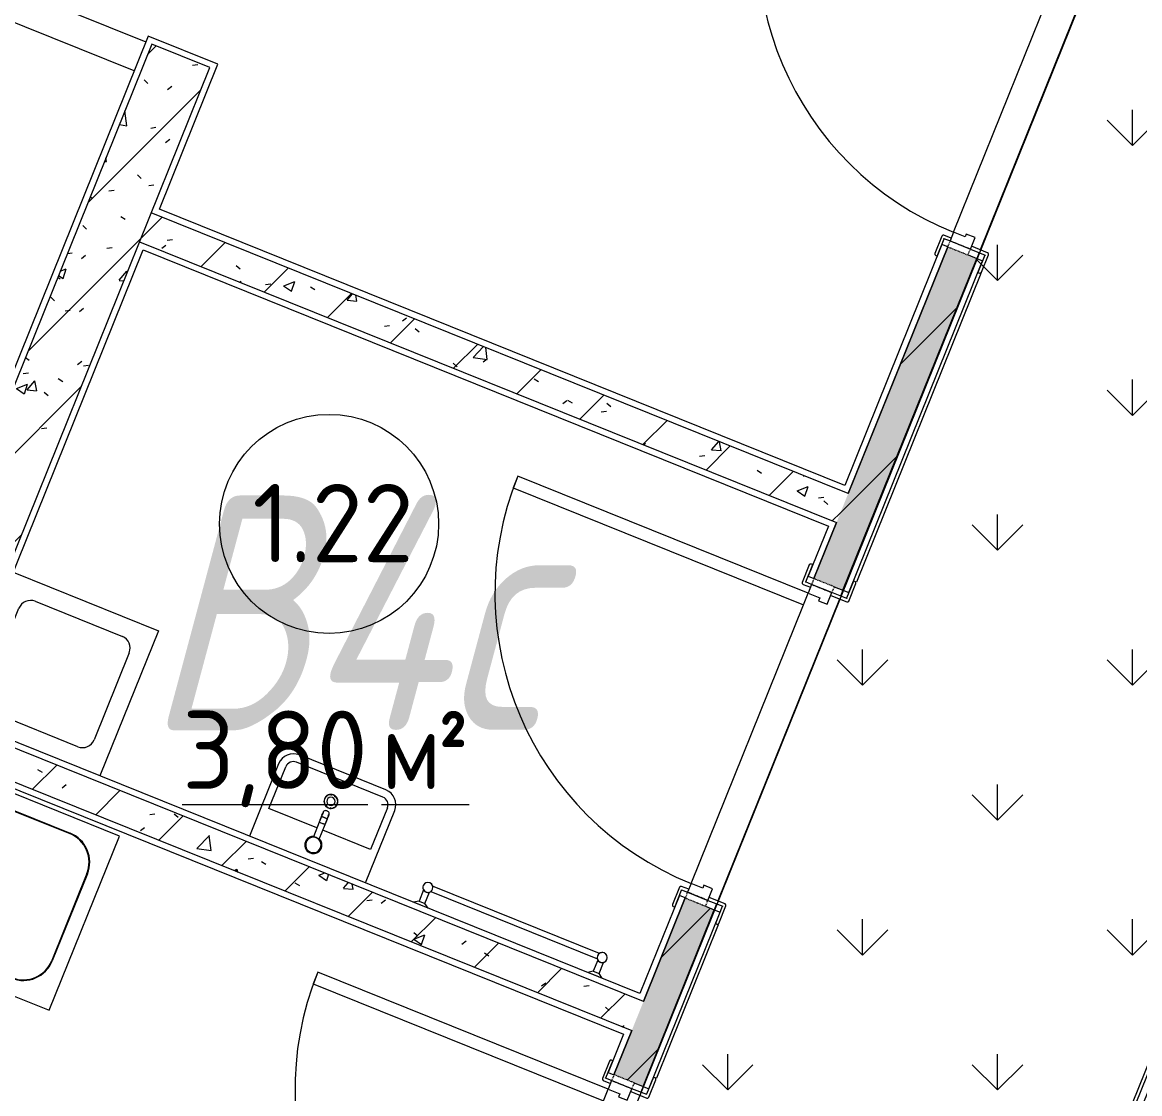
# Model space of a CAD drawing. Header units: millimetres. Extents: x -584918 to 2941280, y 3000189 to 4229862.
# Drawn here: x -426739 to -423170, y 3684594 to 3688016 of the extents above; entities that cross this region are included whole.
import ezdxf

# ---------------------------------------------------------------- set-up
doc = ezdxf.new("R2010")
doc.units = ezdxf.units.MM
doc.linetypes.add('ASVP_Невидимые', pattern=[5, 3, -2])
for name, color, linetype, lineweight in [('Двери', 7, 'Continuous', 0), ('Марки помещений', 7, 'Continuous', 0), ('Обобщенные модели', 7, 'Continuous', 0), ('Перекрытие', 7, 'Continuous', 0), ('Сантехника', 7, 'Continuous', 0), ('Стены внутренние', 7, 'Continuous', 0), ('Стены несущие', 7, 'Continuous', 0), ('Стены отделка', 7, 'Continuous', 0), ('экспертиза ДУ категории', 1, 'Continuous', 0), ('экспертиза условные обозначения', 1, 'Continuous', 0)]:
    doc.layers.add(name, color=color, linetype=linetype, lineweight=lineweight)
doc.styles.add('GOST Common_2', font='', dxfattribs={"height": 500})
doc.styles.add('GOST Common_3', font='', dxfattribs={"width": 0.9, "height": 500})
doc.styles.add('mytext', font='isocpeur.ttf', dxfattribs={"width": 0.8, "oblique": 14.999978})
doc.styles.get('GOST Common_2').set_extended_font_data('GOST Common')
doc.styles.get('GOST Common_3').set_extended_font_data('GOST Common')
pattern_1 = [(45, (-437515.92, 3663725.22), (-141.4214, 141.4214), [])]
pattern_2 = [(50, (-437515.92, 3663725.22), (364.368, -31.8783), [38.1, -419.1]), (355, (-437515.92, 3663725.2), (-70.486, 382.1133), [30.48, -335.28]), (100.451, (-437485.56, 3663722.56), (293.885, 350.2334), [32.38, -356.18]), (46.184, (-437515.92, 3663826.8), (542.1585, -84.086), [57.15, -628.65]), (96.636, (-437470.74, 3663819.8), (474.805, 494.855), [48.57, -534.27]), (351.184, (-437515.9, 3663826.8), (474.81, 494.85), [45.72, -502.92]), (21, (-437465.12, 3663801.42), (303.2285, -204.5305), [38.1, -419.1]), (326, (-437465.12, 3663801.4), (123.604, 368.376), [30.48, -335.28]), (71.451, (-437439.86, 3663784.37), (426.834, 163.8427), [32.38, -356.18]), (37.5, (-437515.92, 3663725.22), (6.17665, 169.11015), [16.764, -314.452, 16.764, -323.596, -336.55]), (37.5, (-437515.92, 3663725.22), (6.17665, 169.11015), [-671.576, 16.764, -319.786]), (7.5, (-437515.92, 3663725.22), (133.6389, 200.3615), [16.764, -177.292, 16.764, -306.832, -128.27]), (7.5, (-437515.92, 3663725.22), (133.6389, 200.3615), [-517.652, 16.764, -111.506]), (327.5, (-437629.21, 3663725.22), (271.1818, -11.45836), [16.764, -110.236, 16.764, -379.476, -525.78]), (327.5, (-437629.21, 3663725.22), (271.1818, -11.45836), [-523.24, 16.764, -509.016]), (317.5, (-437680, 3663725.22), (296.2585, 50.8528), [16.764, -148.336, 16.764, -246.38, -373.38]), (317.5, (-437680, 3663725.22), (296.2585, 50.8528), [-428.244, 16.764, -356.616])]

# ---------------------------------------------------------------- blocks, each defined once
blk = doc.blocks.new('VK_02_Мойка - Рукомойник-V180-АР Этаж 01')
at = {"layer": 'Сантехника', "color": 9, "true_color": 0xe1b7aa}
for p, q in [((-200, 0), (-200, -249)), ((200, -249), (200, 0)), ((-175, -249), (-175, -105)), ((-175, -105), (-9.9, -105)), ((9.9, -105), (175, -105)), ((175, -105), (175, -249)), ((-149, -275), (149, -275)), ((-149, -300), (149, -300))]:
    blk.add_line(p, q, dxfattribs=at)
for centre, radius, start, end in [((-149, -249), 51, 180, 270), ((-149, -249), 26, 180, 270), ((149, -249), 26, 270, 360), ((149, -249), 51, 270, 360)]:
    blk.add_arc(centre, radius, start, end, dxfattribs=at)
blk = doc.blocks.new('МС_03-03_Смеситель_Однокрановый - МС_03-03_Смеситель_Однокрановый-V181-АР Этаж 01')
at = {"layer": 'Сантехника', "color": 253, "true_color": 0xaaaaaa}
for p, q in [((-10, -24.6), (-10, -74.6)), ((10, -74.6), (10, -24.6)), ((-10, -74.6), (-10, -94.6)), ((-10, -74.6), (-10, -80.8)), ((-10, -83.3), (-10, -98.3)), ((-10, -94.6), (-9.9, -94.6)), ((10, -94.6), (10, -74.6)), ((10, -80.8), (10, -74.6)), ((10, -98.3), (10, -83.3)), ((-10, -108.1), (-10, -109.9)), ((10, -109.9), (10, -108.1))]:
    blk.add_line(p, q, dxfattribs=at)
at = {"layer": 'Сантехника', "color": 253, "true_color": 0xaaaaaa, "flags": 128}
for points in [[(-10, -83.3), (-10, -82), (-10, -80.8)], [(-10, -80.8), (-10, -82), (-10, -83.3)], [(9.9, -94.6), (9.5, -94.6), (8.9, -94.6), (8.1, -94.6), (7.1, -94.6), (5.9, -94.6), (4.5, -94.6), (3.1, -94.6), (1.6, -94.6), (0, -94.6), (-1.6, -94.6), (-3.1, -94.6), (-4.5, -94.6), (-5.9, -94.6), (-7.1, -94.6), (-8.1, -94.6), (-8.9, -94.6), (-9.5, -94.6), (-9.9, -94.6), (-10, -94.6)], [(-10, -108.1), (-10, -104.4), (-10, -98.3)], [(-10, -98.3), (-10, -104.4), (-10, -108.1)], [(-7, -104.8), (-8.1, -105.7), (-9.1, -107), (-9.8, -108.4), (-10, -109.9)], [(10, -109.9), (9.8, -108.4), (9.1, -107)], [(10, -80.8), (10, -82), (10, -83.3)], [(10, -83.3), (10, -82), (10, -80.8)], [(10, -98.3), (10, -104.4), (10, -108.1)], [(10, -108.1), (10, -104.4), (10, -98.3)], [(-10, -109.9), (-9.8, -111.5), (-9.1, -112.9), (-8.1, -114.2), (-6.7, -115.3), (-5, -116.2), (-3.1, -116.8), (-1, -117.2), (1, -117.2), (3.1, -116.8), (5, -116.2), (6.7, -115.3), (8.1, -114.2), (9.1, -112.9), (9.8, -111.5), (10, -109.9)]]:
    blk.add_lwpolyline(points, dxfattribs=at)
at = {"layer": 'Сантехника', "color": 253, "true_color": 0xaaaaaa}
for radius, start, end in [(27.5, 360, 180), (27.5, 165, 180), (27.5, 180, 248.3704), (27.5, 180, 198.023), (27.5, 146.1073, 156.6878), (24.5, 360, 180), (24.5, 180, 360), (27.5, 101.9769, 138.0229), (27.5, 83.3119, 96.6877), (27.5, 41.9768, 75), (27.5, 23.3117, 36.6875), (27.5, 0, 18.0226), (27.5, 203.3122, 216.688), (27.5, 221.9771, 248.4991), (27.5, 291.6291, 360), (27.5, 291.5009, 318.0232), (27.5, 323.3125, 336.6883), (27.5, 345, 360)]:
    blk.add_arc((0, 0), radius, start, end, dxfattribs=at)
for points, knots in [([(10, -24.6), (9.8, -24.6), (9.5, -24.6), (9, -24.7), (8.6, -24.8), (8.4, -24.9), (8, -25), (7.4, -25.1), (6.7, -25.3), (6.2, -25.4), (5.9, -25.4), (5.4, -25.5), (4.7, -25.6), (3.7, -25.8), (2.6, -25.9), (0.8, -26), (-0.8, -26), (-2.5, -25.9), (-3.5, -25.8), (-4.4, -25.7), (-5, -25.6), (-5.5, -25.5), (-5.9, -25.4), (-6.2, -25.4), (-6.4, -25.3), (-6.6, -25.3), (-7, -25.2), (-7.5, -25.1), (-8, -25), (-8.3, -24.9), (-8.6, -24.8), (-8.8, -24.8), (-9.1, -24.7), (-9.4, -24.6), (-9.7, -24.6), (-9.9, -24.6), (-10, -24.6)], [-1, -1, -1, -1, -0.958333, -0.916667, -0.895833, -0.885417, -0.875, -0.833333, -0.791667, -0.78125, -0.770833, -0.75, -0.708333, -0.666667, -0.611111, -0.555556, -0.444444, -0.388889, -0.333333, -0.305556, -0.277778, -0.25, -0.236111, -0.222222, -0.215278, -0.208333, -0.194444, -0.166667, -0.138889, -0.125, -0.111111, -0.097222, -0.083333, -0.055556, -0.027778, 0, 0, 0, 0]), ([(-9.9, -74.6), (-9.8, -74.6), (-9.5, -74.5), (-8.9, -74.5), (-8.1, -74.4), (-7.1, -74.4), (-5.5, -74.3), (-2.2, -74.2), (3.3, -74.2), (7.7, -74.4), (9.4, -74.5), (9.8, -74.6), (9.9, -74.6)], [0.05, 0.05, 0.05, 0.05, 0.1, 0.15, 0.2, 0.25, 0.3, 0.4, 0.6, 0.8, 0.9, 0.95, 0.95, 0.95, 0.95])]:
    blk.add_open_spline(points, degree=3, knots=knots, dxfattribs=at)
blk = doc.blocks.new('МС_03-04_Сифон_Бутылочный - Для умывальника_Гофрированный выпуск_DN1-V182-АР Этаж 01')
at = {"layer": 'Сантехника', "color": 253, "true_color": 0xaaaaaa}
for radius, start, end in [(22.5, 0, 180), (22.5, 180, 0), (21.5, 0, 180), (21.5, 180, 0), (20, 158.285, 164.9916), (13.3, 0, 180), (13.3, 180, 0), (20, 15.0084, 21.715), (20, 195.0084, 201.715), (20, 338.285, 344.9916)]:
    blk.add_arc((0, 0), radius, start, end, dxfattribs=at)
blk = doc.blocks.new('VM_Ванная моечная 1-секционная - ГхШ 600х530-V187-АР Этаж 01')
at = {"layer": 'Сантехника', "color": 9, "true_color": 0xe1b7aa}
for p, q in [((-300, -5), (-300, 0)), ((300, 0), (300, -5)), ((-300, -5), (-300, -630)), ((-300, -5), (300, -5)), ((300, -630), (300, -5)), ((-150, -50), (150, -50)), ((-150, -52), (150, -52)), ((125, -150), (129.6, -135.9)), ((130.4, -134.9), (141.8, -126.6)), ((142.6, -126.2), (157.4, -126.2)), ((158.2, -126.6), (169.6, -134.9)), ((170.4, -135.9), (175, -150)), ((-250, -480), (-250, -150)), ((-248, -480), (-248, -150)), ((129.6, -164.1), (125, -150)), ((141.8, -173.4), (130.4, -165.1)), ((157.4, -173.8), (142.6, -173.8)), ((169.6, -165.1), (158.2, -173.4)), ((175, -150), (170.4, -164.1)), ((248, -150), (248, -480)), ((250, -150), (250, -480)), ((150, -578), (-150, -578)), ((150, -580), (-150, -580)), ((-300, -630), (300, -630))]:
    blk.add_line(p, q, dxfattribs=at)
at = {"layer": 'Сантехника', "color": 9, "true_color": 0xe1b7aa, "flags": 128}
for points in [[(-25, -30), (-24.5, -27.1), (-23.1, -24.3), (-20.8, -21.7), (-17.7, -19.4), (-13.9, -17.5), (-9.6, -16.1), (-4.9, -15.3), (0, -15), (4.9, -15.3), (9.6, -16.1), (13.9, -17.5), (17.7, -19.4), (20.8, -21.7), (23.1, -24.3), (24.5, -27.1), (25, -30)], [(25, -30), (24.5, -32.9), (23.1, -35.7), (20.8, -38.3), (17.7, -40.6), (13.9, -42.5), (9.6, -43.9), (4.9, -44.7), (0, -45), (-4.9, -44.7), (-9.6, -43.9), (-13.9, -42.5), (-17.7, -40.6), (-20.8, -38.3), (-23.1, -35.7), (-24.5, -32.9), (-25, -30)]]:
    blk.add_lwpolyline(points, dxfattribs=at)
at = {"layer": 'Сантехника', "color": 9, "true_color": 0xe1b7aa}
for centre, radius, start, end in [((-150, -150), 100, 90, 180), ((-150, -150), 98, 90, 180), ((150, -150), 100, 360, 90), ((150, -150), 98, 0, 90), ((150, -150), 25, 0, 180), ((150, -150), 25, 180, 360), ((-150, -480), 100, 180, 270), ((-150, -480), 98, 180, 270), ((150, -480), 98, 270, 0), ((150, -480), 100, 270, 0)]:
    blk.add_arc(centre, radius, start, end, dxfattribs=at)
blk = doc.blocks.new('VK_02_Поддон_ПУИ_без крана - VK_02_Поддон_ПУИ_без крана-1185868-АР Этаж 01')
at = {"layer": 'Сантехника', "color": 9, "true_color": 0xe1b7aa}
for p, q in [((-250, -500), (-250, 0)), ((-150, -60), (150, -60)), ((-190, -400), (-190, -100)), ((190, -100), (190, -400)), ((150, -440), (-150, -440)), ((250, -500), (-250, -500))]:
    blk.add_line(p, q, dxfattribs=at)
for centre, start, end in [((-150, -100), 90, 180), ((150, -100), 360, 90), ((-150, -400), 180, 270), ((150, -400), 270, 0)]:
    blk.add_arc(centre, 40, start, end, dxfattribs=at)
blk = doc.blocks.new('VM_Полотенцесушитель_Лесенка_Нижнее подключение - 600х800-V194-АР Этаж 01')
at = {"layer": 'Сантехника', "color": 253, "true_color": 0xaaaaaa}
for p, q in [((-625, 61), (-610, 51)), ((-625, 61), (-610, 51)), ((-625, 61), (-575, 61)), ((-610, 51), (-610, 12.5)), ((-590, 51), (-610, 51)), ((-590, 51), (-575, 61)), ((-590, 12.5), (-590, 51)), ((-25, 61), (-10, 51)), ((-25, 61), (-10, 51)), ((-25, 61), (25, 61)), ((-10, 51), (-10, 12.5)), ((10, 51), (-10, 51)), ((10, 51), (25, 61)), ((10, 12.5), (10, 51)), ((-13.1, 9), (-587.4, 9)), ((-587.4, -9), (-12.6, -9))]:
    blk.add_line(p, q, dxfattribs=at)
for centre, start, end in [((-600, 0), 0, 180), ((-600, 0), 180, 360), ((-600, 0), 180, 210), ((-600, 0), 120.7839, 165), ((-600, 0), 106.4893, 118.6044), ((-600, 0), 92.7447, 101.9703), ((-600, 0), 78.0251, 87.2511), ((-600, 0), 34.4964, 45), ((0, 0), 360, 180), ((0, 0), 180, 360), ((0, 0), 120.7839, 135), ((0, 0), 107.9005, 118.6044), ((0, 0), 78.0251, 87.2511), ((0, 0), 61.2251, 73.5093), ((0, 0), 30, 59.2206), ((-600, 0), 225, 255), ((-600, 0), 285, 325.4733), ((0, 0), 214.4964, 225), ((0, 0), 240, 270), ((0, 0), 315, 345)]:
    blk.add_arc(centre, 16, start, end, dxfattribs=at)
for points, knots in [([(-605.1, 15.2), (-605.8, 14.9), (-606.7, 14.6), (-607.5, 14.1), (-608.1, 13.8), (-608.7, 13.5), (-609.1, 13.2), (-609.3, 13), (-609.5, 12.9), (-609.7, 12.7), (-609.9, 12.6), (-610, 12.5), (-610, 12.5)], [0.6666667, 0.6666667, 0.6666667, 0.6666667, 0.75, 0.7708333, 0.7916667, 0.8333333, 0.875, 0.8854167, 0.8958333, 0.9166667, 0.9583333, 1, 1, 1, 1]), ([(-596.1, 15.5), (-596.3, 15.6), (-596.9, 15.7), (-598.2, 15.9), (-600, 16), (-601.8, 15.9), (-603.1, 15.7), (-603.9, 15.5), (-604, 15.5)], [0.3761212, 0.3761212, 0.3761212, 0.3761212, 0.3888889, 0.4444444, 0.5, 0.5555556, 0.6111111, 0.6301958, 0.6301958, 0.6301958, 0.6301958]), ([(-590.6, 13), (-590.7, 13), (-590.9, 13.2), (-591.3, 13.5), (-591.8, 13.8), (-592.8, 14.3), (-593.9, 14.8), (-594.9, 15.2)], [0.1111111, 0.1111111, 0.1111111, 0.1111111, 0.1388889, 0.1666667, 0.1944444, 0.2222222, 0.3333333, 0.3333333, 0.3333333, 0.3333333]), ([(-4.9, 15.2), (-5, 15.2), (-5.8, 14.9), (-6.7, 14.6), (-7.5, 14.1), (-8.1, 13.8), (-8.7, 13.5), (-9.1, 13.2), (-9.3, 13), (-9.5, 12.9), (-9.7, 12.7), (-9.9, 12.6), (-10, 12.5), (-10, 12.5)], [0.6614667, 0.6614667, 0.6614667, 0.6614667, 0.6666667, 0.75, 0.7708333, 0.7916667, 0.8333333, 0.875, 0.8854167, 0.8958333, 0.9166667, 0.9583333, 1, 1, 1, 1]), ([(10, 12.5), (10, 12.5), (9.9, 12.6), (9.6, 12.8), (9.4, 13), (9.1, 13.2), (8.7, 13.5), (8.2, 13.8), (7.2, 14.3), (5.6, 15), (3.5, 15.6), (1.9, 15.9), (0.9, 16), (0.4, 16)], [0, 0, 0, 0, 0.0555556, 0.0833333, 0.1111111, 0.1388889, 0.1666667, 0.1944444, 0.2222222, 0.3333333, 0.3888889, 0.4444444, 0.4884465, 0.4884465, 0.4884465, 0.4884465])]:
    blk.add_open_spline(points, degree=3, knots=knots, dxfattribs=at)
blk.add_open_spline([(-1.8, 15.9), (-2.4, 15.8), (-2.9, 15.7), (-3.5, 15.6)], degree=3, dxfattribs=at)
blk = doc.blocks.new('ВК_Домодедово_rvt-1-АР Этаж 01')
at = {"layer": 'Сантехника', "color": 253, "lineweight": 9, "true_color": 0xaaaaaa}
for name, p, rotation in [('VK_02_Поддон_ПУИ_без крана - VK_02_Поддон_ПУИ_без крана-1185868-АР Этаж 01', (10793.1, 21977.2), 158.0513009164578), ('VK_02_Мойка - Рукомойник-V180-АР Этаж 01', (11688.2, 21616.5), 158.0513009164576), ('VM_Ванная моечная 1-секционная - ГхШ 600х530-V187-АР Этаж 01', (10391.1, 21648.6), 68.05130091645803), ('МС_03-04_Сифон_Бутылочный - Для умывальника_Гофрированный выпуск_DN1-V182-АР Этаж 01', (11763, 21802), 248.0513009164575), ('МС_03-03_Смеситель_Однокрановый - МС_03-03_Смеситель_Однокрановый-V181-АР Этаж 01', (11706.9, 21662.9), 158.0513009164576), ('VM_Полотенцесушитель_Лесенка_Нижнее подключение - 600х800-V194-АР Этаж 01', (12072.9, 21527.4), 158.0513009164576)]:
    blk.add_blockref(name, p, dxfattribs=dict(at, rotation=rotation))
blk = doc.blocks.new('ASVP_ДверьДеревянная_1 полотно - Входная_внутр_ 1000х2000h_полотно_ Г Л _950 в свету_-7521736-АР Этаж 01')
at = {"layer": 'Двери', "lineweight": 18}
for p, q in [((500, 1050), (460, 1050)), ((460, 1050), (460, 50)), ((500, 50), (500, 1050)), ((-500, 50), (-530, 50)), ((-530, 50), (-530, -20)), ((-500, 10), (-500, 50)), ((460, 50), (500, 50)), ((530, 50), (500, 50)), ((500, 50), (500, 10)), ((530, -20), (530, 50)), ((-490, 10), (-500, 10)), ((-490, -20), (-490, 10)), ((500, 10), (490, 10)), ((490, 10), (490, -20)), ((-530, -20), (-490, -20)), ((490, -20), (530, -20))]:
    blk.add_line(p, q, dxfattribs=at)
at = {"layer": 'Двери', "linetype": 'ASVP_Невидимые', "lineweight": 18}
for p, q in [((-530, 50), (-550, 50)), ((-550, 50), (-550, -20)), ((-530, -20), (-530, 50)), ((550, 50), (530, 50)), ((530, 50), (530, -20)), ((550, -20), (550, 50)), ((-550, -20), (-530, -20)), ((530, -20), (550, -20))]:
    blk.add_line(p, q, dxfattribs=at)
at = {"layer": 'Двери'}
blk.add_arc((500, 50), 1000, 90, 180, dxfattribs=at)
blk = doc.blocks.new('ASVP_НАЛИЧНИК МДФ_Двери - Наличник дверной МДФ-V7-АР Этаж 01')
at = {"layer": 'Обобщенные модели'}
for p, q in [((-530, 50), (-530, -1)), ((-520, -5), (-520, 50)), ((520, 50), (520, -5)), ((530, -1), (530, 50)), ((590, 0), (531, 0)), ((531, 0), (531, -1)), ((590, -5), (590, 0)), ((-531, 0), (-590, 0)), ((-590, 0), (-590, -5)), ((-585, -10), (-525, -10)), ((-531, -1), (-531, 0)), ((-530, -1), (-531, -1)), ((525, -10), (585, -10)), ((531, -1), (530, -1))]:
    blk.add_line(p, q, dxfattribs=at)
for centre, start, end in [((-585, -5), 180, 270), ((-525, -5), 270, 360), ((525, -5), 180, 270), ((585, -5), 270, 360)]:
    blk.add_arc(centre, 5, start, end, dxfattribs=at)
blk = doc.blocks.new('ASVP_НАЛИЧНИК МДФ_Двери - Наличник дверной МДФ-V8-АР Этаж 01')
at = {"layer": 'Обобщенные модели'}
h = blk.add_hatch(dxfattribs=at)
h.set_pattern_fill('FP_7', color=256, style=0, pattern_type=2)
h.set_pattern_definition([(328.819, (27099.885, -3907.38), (-1239.66265, 847.5705), [208.25, -1874.25]), (318.514, (27122.37, -3628.89), (541.9913, -230.6314), [465.661, -465.661]), (310.384, (27315.53, -3551.05), (697.6711, -616.941), [263.418, -1053.671])])
h.paths.add_polyline_path([(590, 0), (530, -0.4), (530, 20), (520, 20), (520.2, -5.4), (521.5, -8.5), (525.2, -10), (585, -10), (588.5, -8.5), (590, -5)])
h.paths.add_polyline_path([(-520, 20), (-530, 20), (-531, 0), (-590, 0), (-590, -5), (-588.5, -8.5), (-585, -10), (-525, -10), (-521.5, -8.5), (-520, -4.8), (-520, 12.1)])
for p, q in [((-531, 0), (-590, 0)), ((-590, 0), (-590, -5)), ((-531, -1), (-531, 0)), ((-530, 20), (-530, -1)), ((-520, -5), (-520, 20)), ((520, 20), (520, -5)), ((530, -1), (530, 20)), ((590, 0), (531, 0)), ((531, 0), (531, -1)), ((590, -5), (590, 0)), ((-585, -10), (-525, -10)), ((-530, -1), (-531, -1)), ((525, -10), (585, -10)), ((531, -1), (530, -1))]:
    blk.add_line(p, q, dxfattribs=at)
for centre, start, end in [((-585, -5), 180, 270), ((-525, -5), 270, 360), ((525, -5), 180, 270), ((585, -5), 270, 360)]:
    blk.add_arc(centre, 5, start, end, dxfattribs=at)
blk = doc.blocks.new('ASVP_ДверьДеревянная_1 полотно - Входная_внутр_ 1000х2000h_полотно_ Г Л _950 в свету_-7521748-АР Этаж 01')
at = {"layer": 'Двери', "lineweight": 18}
for p, q in [((500, 1050), (460, 1050)), ((460, 1050), (460, 50)), ((500, 50), (500, 1050)), ((-500, 50), (-530, 50)), ((-530, 50), (-530, -20)), ((-500, 10), (-500, 50)), ((460, 50), (500, 50)), ((530, 50), (500, 50)), ((500, 50), (500, 10)), ((530, -20), (530, 50)), ((-490, 10), (-500, 10)), ((-490, -20), (-490, 10)), ((500, 10), (490, 10)), ((490, 10), (490, -20)), ((-530, -20), (-490, -20)), ((490, -20), (530, -20))]:
    blk.add_line(p, q, dxfattribs=at)
at = {"layer": 'Двери', "linetype": 'ASVP_Невидимые', "lineweight": 18}
for p, q in [((-530, 50), (-550, 50)), ((-550, 50), (-550, -20)), ((-530, -20), (-530, 50)), ((550, 50), (530, 50)), ((530, 50), (530, -20)), ((550, -20), (550, 50)), ((-550, -20), (-530, -20)), ((530, -20), (550, -20))]:
    blk.add_line(p, q, dxfattribs=at)
at = {"layer": 'Двери'}
blk.add_arc((500, 50), 1000, 90, 180, dxfattribs=at)
blk = doc.blocks.new('ASVP_НАЛИЧНИК МДФ_Двери - Наличник дверной МДФ-V11-АР Этаж 01')
at = {"layer": 'Обобщенные модели'}
h = blk.add_hatch(dxfattribs=at)
h.set_pattern_fill('FP_8', color=256, style=0, pattern_type=2)
h.set_pattern_definition([(148.819, (-23148.13, 4047.38), (1239.66265, -847.5705), [208.25, -1874.25]), (138.514, (-23170.62, 3768.89), (-541.9905, 230.6308), [465.661, -465.661]), (130.384, (-23363.78, 3691.05), (-697.6711, 616.941), [263.418, -1053.671])])
h.paths.add_polyline_path([(-590, -5), (-587.5, -9), (-585, -10), (-525, -10), (-521.5, -8.5), (-520, -5), (-520, 50), (-530, 50), (-531, 0), (-590, 0)])
h.paths.add_polyline_path([(520, -5), (521.5, -8.5), (525.2, -10), (585, -10), (589, -7.5), (590, -5), (590, 0), (530, -0.4), (530, 50), (520, 50), (520, -4.4)])
for p, q in [((-530, 50), (-530, -1)), ((-520, -5), (-520, 50)), ((520, 50), (520, -5)), ((530, -1), (530, 50)), ((-531, 0), (-590, 0)), ((-590, 0), (-590, -5)), ((590, 0), (531, 0)), ((531, 0), (531, -1)), ((590, -5), (590, 0)), ((-585, -10), (-525, -10)), ((-531, -1), (-531, 0)), ((-530, -1), (-531, -1)), ((525, -10), (585, -10)), ((531, -1), (530, -1))]:
    blk.add_line(p, q, dxfattribs=at)
for centre, start, end in [((-585, -5), 180, 270), ((-525, -5), 270, 360), ((525, -5), 180, 270), ((585, -5), 270, 360)]:
    blk.add_arc(centre, 5, start, end, dxfattribs=at)
blk = doc.blocks.new('ASVP_НАЛИЧНИК МДФ_Двери - Наличник дверной МДФ-V12-АР Этаж 01')
at = {"layer": 'Обобщенные модели'}
for p, q in [((-531, 0), (-590, 0)), ((-590, 0), (-590, -5)), ((-531, -1), (-531, 0)), ((-530, 20), (-530, -1)), ((-520, -5), (-520, 20)), ((520, 20), (520, -5)), ((530, -1), (530, 20)), ((590, 0), (531, 0)), ((531, 0), (531, -1)), ((590, -5), (590, 0)), ((-585, -10), (-525, -10)), ((-530, -1), (-531, -1)), ((525, -10), (585, -10)), ((531, -1), (530, -1))]:
    blk.add_line(p, q, dxfattribs=at)
for centre, start, end in [((-585, -5), 180, 270), ((-525, -5), 270, 360), ((525, -5), 180, 270), ((585, -5), 270, 360)]:
    blk.add_arc(centre, 5, start, end, dxfattribs=at)
blk = doc.blocks.new('ASVP_НАЛИЧНИК МДФ_Двери - Наличник дверной МДФ-V46-АР Этаж 01')
at = {"layer": 'Обобщенные модели'}
for p, q in [((-530, 50), (-530, -1)), ((-520, -5), (-520, 50)), ((520, 50), (520, -5)), ((530, -1), (530, 50)), ((-531, 0), (-590, 0)), ((-590, 0), (-590, -5)), ((-531, -1), (-531, 0)), ((590, 0), (531, 0)), ((590, -5), (590, 0)), ((-585, -10), (-525, -10)), ((-530, -1), (-531, -1)), ((525, -10), (585, -10)), ((531, -1), (530, -1)), ((531, 0), (531, -1))]:
    blk.add_line(p, q, dxfattribs=at)
for centre, start, end in [((-585, -5), 180, 270), ((-525, -5), 270, 360), ((525, -5), 180, 270), ((585, -5), 270, 360)]:
    blk.add_arc(centre, 5, start, end, dxfattribs=at)
blk = doc.blocks.new('ASVP_НАЛИЧНИК МДФ_Двери - Наличник дверной МДФ-V47-АР Этаж 01')
at = {"layer": 'Обобщенные модели'}
h = blk.add_hatch(dxfattribs=at)
h.set_pattern_fill('FP_22', color=256, style=0, pattern_type=2)
h.set_pattern_definition([(328.819, (24856.87, -3907.38), (-1239.66265, 847.5705), [208.25, -1874.25]), (318.514, (24879.36, -3628.89), (541.9913, -230.6314), [465.661, -465.661]), (310.384, (25072.51, -3551.05), (697.6711, -616.941), [263.418, -1053.671])])
h.paths.add_polyline_path([(590, 0), (530, -0.4), (530, 20), (520, 20), (520.2, -5.4), (521.5, -8.5), (525, -10), (585, -10), (588.5, -8.5), (590, -5)])
h.paths.add_polyline_path([(-520, 20), (-530, 20), (-531, 0), (-590, 0), (-590, -5), (-588.5, -8.5), (-585, -10), (-525, -10), (-521.5, -8.5), (-520, -4.8), (-520, 12.1)])
for p, q in [((-531, 0), (-590, 0)), ((-590, 0), (-590, -5)), ((-531, -1), (-531, 0)), ((-530, 20), (-530, -1)), ((-520, -5), (-520, 20)), ((520, 20), (520, -5)), ((530, -1), (530, 20)), ((590, 0), (531, 0)), ((531, 0), (531, -1)), ((590, -5), (590, 0)), ((-585, -10), (-525, -10)), ((-530, -1), (-531, -1)), ((525, -10), (585, -10)), ((531, -1), (530, -1))]:
    blk.add_line(p, q, dxfattribs=at)
for centre, start, end in [((-585, -5), 180, 270), ((-525, -5), 270, 360), ((525, -5), 180, 270), ((585, -5), 270, 360)]:
    blk.add_arc(centre, 5, start, end, dxfattribs=at)
blk = doc.blocks.new('ASVP_Марка_Помещение_ДваЗначения - Номер Площадь-685795-АР Этаж 01')
at = {"layer": 'Марки помещений'}
blk.add_circle((0, 0), 3.5, dxfattribs=at)

msp = doc.modelspace()

# ---------------------------------------------------------------- hatches: boundary and pattern name
at = {"layer": 'Стены внутренние'}
h = msp.add_hatch(dxfattribs=at)
h.set_pattern_fill('FP_1', color=256, style=0, pattern_type=2)
h.set_pattern_definition(pattern_1)
h.paths.add_polyline_path([(-425895.419, 3681789.538), (-425167.21, 3683596.575), (-425259.961, 3683633.953), (-425988.17, 3681826.916), (-425895.792, 3681789.689)])
h.paths.add_polyline_path([(-424756.056, 3684616.846), (-424528.524, 3685181.462), (-424621.276, 3685218.84), (-424848.808, 3684654.224), (-424783.881, 3684628.059)])
h.paths.add_polyline_path([(-424117.37, 3686201.733), (-423690.139, 3687261.899), (-423782.89, 3687299.277), (-424210.122, 3686239.11), (-424137.978, 3686210.037)])
h.paths.add_polyline_path([(-423278.985, 3688282.17), (-422793.076, 3689487.945), (-422885.827, 3689525.322), (-423371.737, 3688319.548), (-423306.81, 3688293.383)])
h = msp.add_hatch(dxfattribs=at)
h.set_pattern_fill('FP_2', color=256, style=0, pattern_type=2)
h.set_pattern_definition(pattern_2)
h.paths.add_polyline_path([(-425895.419, 3681789.538), (-425167.21, 3683596.575), (-425259.961, 3683633.953), (-425988.17, 3681826.916), (-425895.792, 3681789.689)])
h.paths.add_polyline_path([(-424756.056, 3684616.846), (-424528.524, 3685181.462), (-424621.276, 3685218.84), (-424848.808, 3684654.224), (-424783.881, 3684628.059)])
h.paths.add_polyline_path([(-424117.37, 3686201.733), (-423690.139, 3687261.899), (-423782.89, 3687299.277), (-424210.122, 3686239.11), (-424137.978, 3686210.037)])
h.paths.add_polyline_path([(-423278.985, 3688282.17), (-422793.076, 3689487.945), (-422885.827, 3689525.322), (-423371.737, 3688319.548), (-423306.81, 3688293.383)])
h = msp.add_hatch(dxfattribs=at)
h.set_pattern_fill('FP_1', color=256, style=0, pattern_type=2)
h.set_pattern_definition(pattern_1)
h.paths.add_polyline_path([(-426868.621, 3686063.047), (-426139.758, 3687871.708), (-426325.261, 3687946.464), (-427054.125, 3686137.802), (-426901.459, 3686076.28)])
h = msp.add_hatch(dxfattribs=at)
h.set_pattern_fill('FP_2', color=256, style=0, pattern_type=2)
h.set_pattern_definition(pattern_2)
h.paths.add_polyline_path([(-426868.621, 3686063.047), (-426139.758, 3687871.708), (-426325.261, 3687946.464), (-427054.125, 3686137.802), (-426901.459, 3686076.28)])
h = msp.add_hatch(dxfattribs=at)
h.set_pattern_fill('FP_1', color=256, style=0, pattern_type=2)
h.set_pattern_definition(pattern_1)
h.paths.add_polyline_path([(-424137.978, 3686418.134), (-424100.6, 3686510.886), (-426326.646, 3687407.949), (-426364.023, 3687315.197), (-424216.22, 3686449.664)])
h = msp.add_hatch(dxfattribs=at)
h.set_pattern_fill('FP_2', color=256, style=0, pattern_type=2)
h.set_pattern_definition(pattern_2)
h.paths.add_polyline_path([(-424137.978, 3686418.134), (-424100.6, 3686510.886), (-426326.646, 3687407.949), (-426364.023, 3687315.197), (-424216.22, 3686449.664)])
h = msp.add_hatch(dxfattribs=at)
h.set_pattern_fill('FP_1', color=256, style=0, pattern_type=2)
h.set_pattern_definition(pattern_1)
h.paths.add_polyline_path([(-424792.086, 3684794.976), (-424754.709, 3684887.728), (-426980.754, 3685784.791), (-427018.132, 3685692.039), (-424919.212, 3684846.206)])
h = msp.add_hatch(dxfattribs=at)
h.set_pattern_fill('FP_2', color=256, style=0, pattern_type=2)
h.set_pattern_definition(pattern_2)
h.paths.add_polyline_path([(-424792.086, 3684794.976), (-424754.709, 3684887.728), (-426980.754, 3685784.791), (-427018.132, 3685692.039), (-424919.212, 3684846.206)])
at = {"layer": 'экспертиза условные обозначения'}
h = msp.add_hatch(dxfattribs=at)
h.set_pattern_fill('GRASS', color=3, scale=24)
h.set_pattern_definition([(90, (-497764.9, 3475975.67), (-431.0523, 431.0523), [114.3, -747.8046]), (45, (-497764.9, 3475975.7), (-431.0523, 431.0523), [114.3, -495.3]), (135, (-497764.9, 3475975.7), (-431.0523, -431.0523), [114.3, -495.3])])
h.paths.add_polyline_path([(-422192.934, 3690971.975), (-411340.963, 3686598.793), (-411901.627, 3685207.514), (-421362.32, 3689020.032), (-424502.041, 3681228.874), (-425893.319, 3681789.538)])
h = msp.add_hatch(dxfattribs=at)
h.set_pattern_fill('GRASS', color=3, scale=24)
h.set_pattern_definition([(90, (-478209.37, 3564622.25), (-431.0523, 431.0523), [114.3, -747.8046]), (45, (-478209.37, 3564622.25), (-431.0523, 431.0523), [114.3, -495.3]), (135, (-478209.37, 3564622.25), (-431.0523, -431.0523), [114.3, -495.3])])
edge = h.paths.add_edge_path()
edge.add_line((-438292.262, 3686569.652), (-430259.503, 3683333.416))
edge.add_line((-430259.503, 3683333.416), (-428543.593, 3682641.93))
edge.add_line((-428543.593, 3682641.93), (-415272.751, 3677293.979))
edge.add_line((-415272.751, 3677293.979), (-415982.926, 3675531.693))
edge.add_line((-415982.926, 3675531.693), (-415982.926, 3673474.55))
edge.add_line((-415982.926, 3673474.55), (-417482.926, 3673474.55))
edge.add_line((-417482.926, 3673474.55), (-417482.926, 3676136.17))
edge.add_line((-417482.926, 3676136.17), (-421682.926, 3677828.708))
edge.add_line((-421682.926, 3677828.708), (-421682.926, 3677774.55))
edge.add_line((-421682.926, 3677774.55), (-423032.926, 3677774.55))
edge.add_line((-423032.926, 3677774.55), (-423032.926, 3678372.737))
edge.add_line((-423032.926, 3678372.737), (-424526.313, 3678974.55))
edge.add_line((-424526.313, 3678974.55), (-426708.102, 3678974.55))
edge.add_line((-426708.102, 3678974.55), (-426708.102, 3679852.235))
edge.add_line((-426708.102, 3679852.235), (-428273.224, 3680482.499))
edge.add_line((-428273.224, 3680482.499), (-430623.41, 3681425.916))
edge.add_arc((-430932.926, 3680370.36), 1100, 73.65753, 174.564886)
edge.add_line((-432027.98, 3680474.55), (-434782.926, 3680474.55))
edge.add_line((-434782.926, 3680474.55), (-434782.926, 3683107.812))
edge.add_line((-434782.926, 3683107.812), (-439002.437, 3684807.366))
edge.add_line((-439002.437, 3684807.366), (-438292.262, 3686569.652))

# ---------------------------------------------------------------- linework, layer by layer
at = {"layer": 'Перекрытие'}
for p, q in [((-427252.174, 3688319.996), (-426343.812, 3687953.939)), ((-423290.198, 3688254.345), (-423678.925, 3687289.725)), ((-426381.189, 3687861.187), (-427290.158, 3688227.488)), ((-423764.202, 3687345.653), (-423405.376, 3688236.071)), ((-423682.663, 3687280.45), (-423690.139, 3687261.899)), ((-424117.37, 3686201.733), (-424124.845, 3686183.182)), ((-424602.587, 3685265.215), (-424243.762, 3686155.634)), ((-424128.583, 3686173.907), (-424517.311, 3685209.287)), ((-424521.048, 3685200.012), (-424528.524, 3685181.462)), ((-424756.056, 3684616.846), (-424763.531, 3684598.296))]:
    msp.add_line(p, q, dxfattribs=at)
at = {"layer": 'Стены внутренние'}
for p, q in [((-423545.196, 3683688.737), (-421381.032, 3689059.071)), ((-423677.264, 3687213.585), (-423681.902, 3687215.454)), ((-423677.264, 3687213.585), (-424074.593, 3686227.62)), ((-424074.593, 3686227.62), (-424079.231, 3686229.489)), ((-424515.649, 3685133.148), (-424713.279, 3684642.733)), ((-424515.649, 3685133.148), (-424520.287, 3685135.017)), ((-424713.279, 3684642.733), (-424717.917, 3684644.602))]:
    msp.add_line(p, q, dxfattribs=at)
at = {"layer": 'Стены несущие'}
for p, q in [((-426325.261, 3687946.464), (-427054.125, 3686137.802)), ((-426139.758, 3687871.708), (-426325.261, 3687946.464)), ((-426868.621, 3686063.047), (-426139.758, 3687871.708)), ((-424100.6, 3686510.886), (-426326.646, 3687407.949)), ((-426364.023, 3687315.197), (-424137.978, 3686418.134)), ((-423782.89, 3687299.277), (-424100.6, 3686510.886)), ((-424093.125, 3686529.436), (-423782.89, 3687299.277)), ((-424117.37, 3686201.733), (-423690.139, 3687261.899)), ((-423690.139, 3687261.899), (-424117.37, 3686201.733)), ((-423717.964, 3687273.113), (-423690.139, 3687261.899)), ((-424137.978, 3686418.134), (-424210.122, 3686239.11)), ((-424210.122, 3686239.11), (-424137.978, 3686418.134)), ((-424145.196, 3686212.946), (-424117.37, 3686201.733)), ((-424754.709, 3684887.728), (-426980.754, 3685784.791)), ((-427018.132, 3685692.039), (-424792.086, 3684794.976)), ((-424621.276, 3685218.84), (-424754.709, 3684887.728)), ((-424754.709, 3684887.728), (-424621.276, 3685218.84)), ((-424756.056, 3684616.846), (-424528.524, 3685181.462)), ((-424528.524, 3685181.462), (-424756.056, 3684616.846)), ((-424556.349, 3685192.675), (-424528.524, 3685181.462)), ((-424792.086, 3684794.976), (-424848.808, 3684654.224)), ((-424848.808, 3684654.224), (-424792.086, 3684794.976)), ((-424783.881, 3684628.059), (-424756.056, 3684616.846))]:
    msp.add_line(p, q, dxfattribs=at)
at = {"layer": 'Стены отделка'}
for p, q in [((-421375.494, 3689046.058), (-423550.872, 3683647.898)), ((-426336.336, 3687972.49), (-427065.2, 3686163.828)), ((-426113.732, 3687882.783), (-426336.336, 3687972.49)), ((-426300.62, 3687419.024), (-426113.732, 3687882.783)), ((-424111.675, 3686536.912), (-426300.62, 3687419.024)), ((-426954.728, 3685795.866), (-426352.948, 3687289.171)), ((-426352.948, 3687289.171), (-424164.004, 3686407.059)), ((-423801.441, 3687306.753), (-424111.675, 3686536.912)), ((-423782.89, 3687299.277), (-423801.441, 3687306.753)), ((-424098.82, 3686194.257), (-423671.588, 3687254.424)), ((-423690.139, 3687261.899), (-423671.588, 3687254.424)), ((-424100.6, 3686510.886), (-424093.125, 3686529.436)), ((-424164.004, 3686407.059), (-424228.672, 3686246.586)), ((-424228.672, 3686246.586), (-424210.122, 3686239.11)), ((-424117.37, 3686201.733), (-424098.82, 3686194.257)), ((-424765.784, 3684913.754), (-426954.728, 3685795.866)), ((-427007.057, 3685666.013), (-424818.112, 3684783.901)), ((-424639.826, 3685226.315), (-424765.784, 3684913.754)), ((-424621.276, 3685218.84), (-424639.826, 3685226.315)), ((-424528.524, 3685181.462), (-424509.973, 3685173.986)), ((-424737.505, 3684609.37), (-424509.973, 3685173.986)), ((-424818.112, 3684783.901), (-424867.358, 3684661.699)), ((-424867.358, 3684661.699), (-424848.808, 3684654.224)), ((-424756.056, 3684616.846), (-424737.505, 3684609.37))]:
    msp.add_line(p, q, dxfattribs=at)
at = {"layer": 'экспертиза условные обозначения', "color": 3}
msp.add_lwpolyline([(-422192.934, 3690971.975), (-411340.963, 3686598.793), (-411901.627, 3685207.514), (-421362.32, 3689020.032), (-424502.041, 3681228.874), (-425893.319, 3681789.538), (-422192.934, 3690971.975)], dxfattribs=at)

# ---------------------------------------------------------------- block references
msp.add_blockref('ВК_Домодедово_rvt-1-АР Этаж 01', (-437515.924, 3663725.217))
at = {"layer": 'Двери', "rotation": 68.05130091645621}
for name, p in [('ASVP_ДверьДеревянная_1 полотно - Входная_внутр_ 1000х2000h_полотно_ Г Л _950 в свету_-7521736-АР Этаж 01', (-423530.938, 3687790.724)), ('ASVP_ДверьДеревянная_1 полотно - Входная_внутр_ 1000х2000h_полотно_ Г Л _950 в свету_-7521736-АР Этаж 01', (-424369.323, 3685710.286)), ('ASVP_ДверьДеревянная_1 полотно - Входная_внутр_ 1000х2000h_полотно_ Г Л _950 в свету_-7521748-АР Этаж 01', (-425008.009, 3684125.399))]:
    msp.add_blockref(name, p, dxfattribs=at)
at = {"layer": 'Марки помещений', "xscale": 99.99999999999993, "yscale": 99.99999999999993, "zscale": 99.99999999999993}
msp.add_blockref('ASVP_Марка_Помещение_ДваЗначения - Номер Площадь-685795-АР Этаж 01', (-425759.057, 3686413.846), dxfattribs=at)
at = {"layer": 'Обобщенные модели'}
for name, p, rotation in [('ASVP_НАЛИЧНИК МДФ_Двери - Наличник дверной МДФ-V8-АР Этаж 01', (-423595.864, 3687816.888), 248.051300916456), ('ASVP_НАЛИЧНИК МДФ_Двери - Наличник дверной МДФ-V7-АР Этаж 01', (-423466.011, 3687764.559), 68.05130091645621), ('ASVP_НАЛИЧНИК МДФ_Двери - Наличник дверной МДФ-V47-АР Этаж 01', (-424434.249, 3685736.45), 248.051300916456), ('ASVP_НАЛИЧНИК МДФ_Двери - Наличник дверной МДФ-V46-АР Этаж 01', (-424304.397, 3685684.122), 68.05130091645621), ('ASVP_НАЛИЧНИК МДФ_Двери - Наличник дверной МДФ-V12-АР Этаж 01', (-425072.935, 3684151.564), 248.051300916456), ('ASVP_НАЛИЧНИК МДФ_Двери - Наличник дверной МДФ-V11-АР Этаж 01', (-424943.082, 3684099.235), 68.05130091645621)]:
    msp.add_blockref(name, p, dxfattribs=dict(at, rotation=rotation))

# ---------------------------------------------------------------- texts
at = {"layer": 'Марки помещений', "char_height": 250, "attachment_point": 1}
for s, insert, width, style in [('1.22', (-426003.864, 3686541.571), 606.07575, 'GOST Common_2'), ('\\L3,80 ', (-426227.95, 3685817.04), 772.02506, 'GOST Common_2'), ('\\L\\fGOST Common|b0|i0|c238|p34|;\\W.9;\\L²', (-425412.372, 3685817.04), 165.94931, 'GOST Common_3'), ('\\L\\fGOST Common|b0|i0|c204|p34|;\\W.9;\\Lм', (-425590.966, 3685817.04), 216.45562, 'GOST Common_2')]:
    msp.add_mtext(s, dxfattribs=dict(at, insert=insert, width=width, style=style))
at = {"layer": 'экспертиза ДУ категории', "lineweight": 50, "insert": (-426348.215, 3686504.345), "char_height": 750, "attachment_point": 1, "style": 'mytext'}
msp.add_mtext_dynamic_manual_height_columns('В4с', width=2459.42723, gutter_width=17359.771, heights=[0], dxfattribs=at)

doc.saveas('drawing.dxf')
